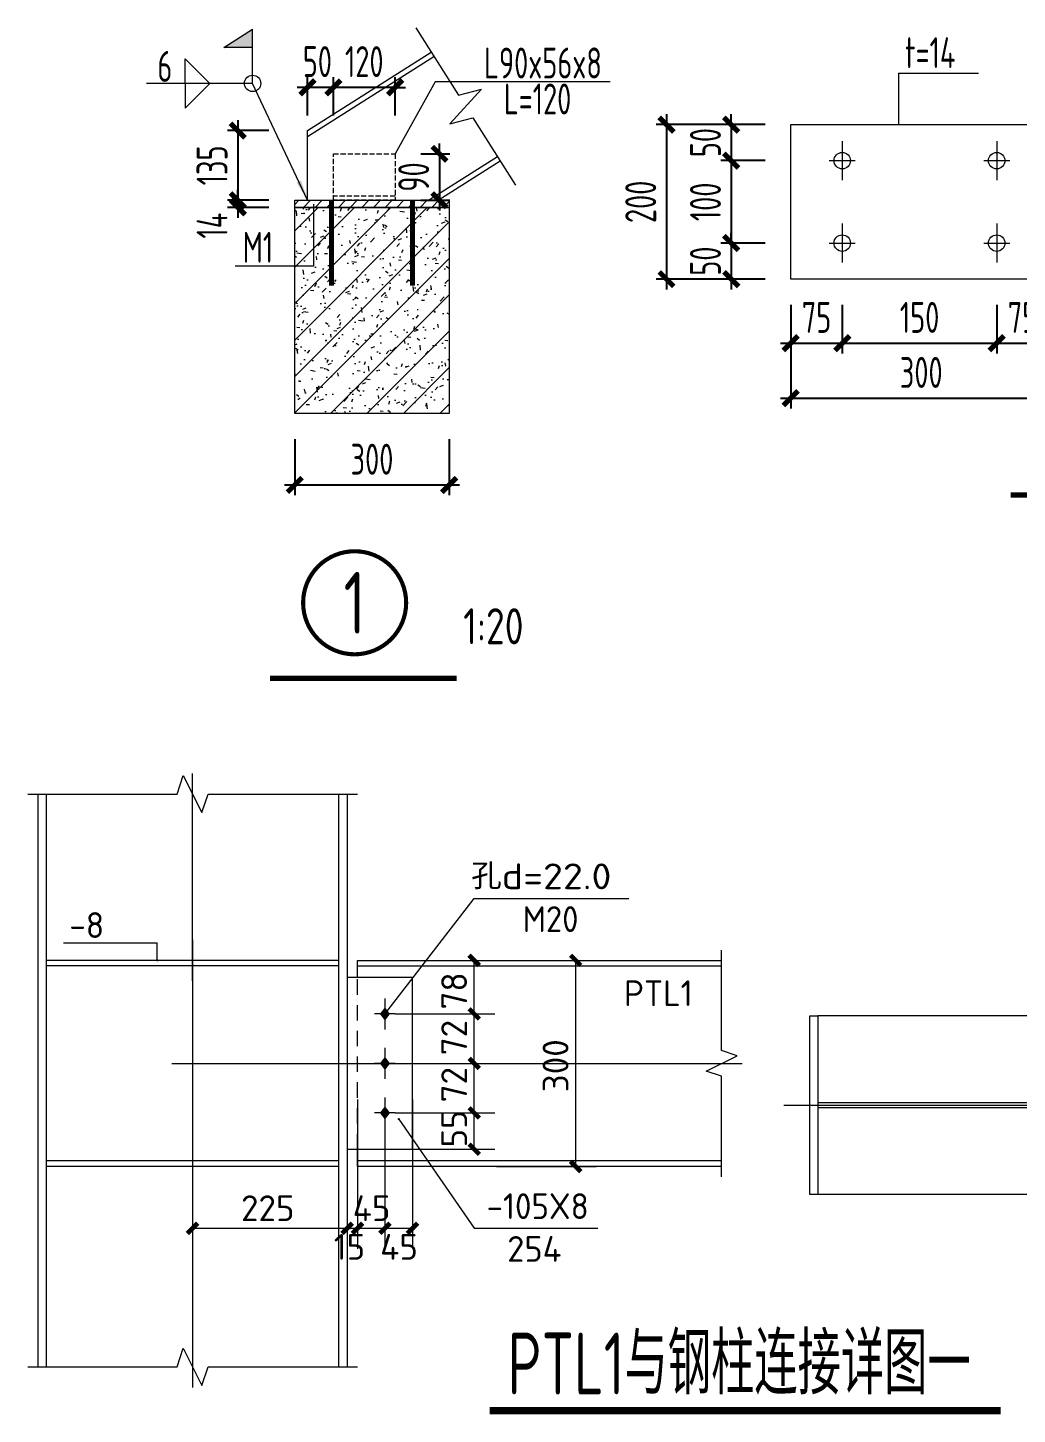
# Model space of a CAD drawing. Header units: millimetres. Extents: x 19781 to 898973, y -947928 to -267362.
# Drawn here: x 590941 to 600544, y -419922 to -406468 of the extents above; entities that cross this region are included whole.
import ezdxf
from ezdxf.enums import TextEntityAlignment as Align

# ---------------------------------------------------------------- set-up
doc = ezdxf.new("R2010")
doc.units = ezdxf.units.MM
doc.header["$LTSCALE"] = 100
for name, pattern in [('2', [5, 1.5, -1, 1.5, -1]), ('3', [500, 300, -200]), ('DASH', [0.35, 0.25, -0.1])]:
    doc.linetypes.add(name, pattern=pattern)
doc.layers.get('0').update_dxf_attribs({"lineweight": 18})
for name, color, linetype, lineweight in [('10', 7, 'Continuous', 18), ('101', 253, 'Continuous', 18), ('14', 2, 'Continuous', 18), ('BEAM_CON', 4, 'Continuous', 18), ('COLU', 7, 'Continuous', 18), ('DIM', 3, 'Continuous', 18), ('HATCH', 254, 'Continuous', 18), ('NUM', 7, 'Continuous', 18), ('PUB_DIM', 3, 'Continuous', 18), ('PUB_TEXT', 7, 'Continuous', 18), ('REIN', 1, 'Continuous', 18), ('TEXT', 7, 'Continuous', 18), ('THIN', 7, 'Continuous', 18), ('WELD', 7, 'Continuous', 18), ('图名下划线', 7, 'Continuous', 18), ('尺寸标注', 253, 'Continuous', 18), ('柱构件', 2, 'Continuous', 18), ('梁构件', 1, 'Continuous', 18), ('楼板负筋文字', 7, 'Continuous', 18), ('螺栓孔标注', 253, 'Continuous', 18), ('钢板标注', 253, 'Continuous', 18)]:
    doc.layers.add(name, color=color, linetype=linetype, lineweight=lineweight)
doc.styles.get("Standard").update_dxf_attribs({"font": 'tssdeng.shx', "bigfont": 'hztxt.shx'})
doc.styles.add('TSSD_Num', font='tssdeng.shx', dxfattribs={"width": 0.75, "bigfont": 'hztxt.shx'})
doc.styles.add('TSSD_REIN', font='tssdeng.shx', dxfattribs={"width": 0.7, "bigfont": 'hztxt.shx'})
doc.dimstyles.new('TSSD_100_100', dxfattribs={"dimtxt": 300, "dimasz": 100, "dimexe": 100, "dimexo": 250, "dimgap": 100, "dimtad": 1, "dimdec": 0, "dimzin": 0, "dimdsep": 46, "dimtxsty": 'TSSD_REIN', "dimblk": 'ARCHTICK', "dimcen": 0, "dimdle": 100, "dimclrt": 7, "dimadec": 0, "dimazin": 0, "dimtfac": 1, "dimtdec": 0, "dimtix": 1, "dimtmove": 2, "dimatfit": 3, "dimfxl": 1, "dimtolj": 1, "dimtzin": 0, "dimarcsym": 0})

# ---------------------------------------------------------------- blocks, each defined once
blk = doc.blocks.new('_ArchTick_0')
at = {"color": 0, "linetype": 'ByBlock'}
blk.add_lwpolyline([(-0.71, -0.71, 0.5, 0.5, 0), (0.71, 0.71, 0.5, 0.5, 0)], format="xyseb", dxfattribs=at)
blk = doc.blocks.new('*X1062')
at = {"layer": 'DIM', "color": 0, "lineweight": -2, "ltscale": 100, "transparency": 16777216}
for p, q in [((593532, -410462), (593532, -411005)), ((595032, -410462), (595032, -411005)), ((593432, -410905), (595132, -410905))]:
    blk.add_line(p, q, dxfattribs=at)
at = {"layer": 'DIM', "color": 0, "lineweight": -2, "ltscale": 100, "transparency": 16777216, "xscale": 100, "yscale": 100, "zscale": 100, "rotation": 180}
blk.add_blockref('_ArchTick_0', (593532, -410905), dxfattribs=at)
at = {"layer": 'DIM', "color": 0, "lineweight": -2, "ltscale": 100, "transparency": 16777216, "xscale": 100, "yscale": 100, "zscale": 100}
blk.add_blockref('_ArchTick_0', (595032, -410905), dxfattribs=at)
at = {"layer": 'DIM', "color": 7, "ltscale": 100, "transparency": 16777216, "insert": (594282, -410655), "char_height": 300, "width": 1620, "attachment_point": 5, "style": 'TSSD_REIN'}
blk.add_mtext('300', dxfattribs=at)
blk = doc.blocks.new('_ARCHTICK')
at = {"color": 0, "linetype": 'ByBlock', "const_width": 0.5}
blk.add_lwpolyline([(-0.5, -0.5), (0.5, 0.5)], dxfattribs=at)
blk = doc.blocks.new('*X1063')
at = {"layer": 'DIM', "color": 0, "lineweight": -2, "ltscale": 100, "transparency": 16777216}
for p, q in [((593282, -408142), (592880, -408142)), ((592980, -408142), (592980, -408042)), ((592980, -408142), (592980, -408212)), ((593282, -408212), (592880, -408212)), ((592980, -408212), (592980, -408312))]:
    blk.add_line(p, q, dxfattribs=at)
at = {"layer": 'DIM', "color": 0, "lineweight": -2, "ltscale": 100, "transparency": 16777216, "xscale": 100, "yscale": 100, "zscale": 100}
for p, rotation in [((592980, -408142), 270), ((592980, -408212), 90)]:
    blk.add_blockref('_ArchTick_0', p, dxfattribs=dict(at, rotation=rotation))
at = {"layer": 'DIM', "color": 7, "ltscale": 100, "transparency": 16777216, "insert": (592730, -408389), "char_height": 300, "width": 960, "attachment_point": 5, "rotation": 90, "style": 'TSSD_REIN'}
blk.add_mtext('14', dxfattribs=at)
blk = doc.blocks.new('*X1064')
at = {"layer": 'DIM', "color": 0, "lineweight": -2, "ltscale": 100, "transparency": 16777216}
for p, q in [((593282, -407466), (592880, -407466)), ((592980, -407366), (592980, -408242)), ((593282, -408142), (592880, -408142))]:
    blk.add_line(p, q, dxfattribs=at)
at = {"layer": 'DIM', "color": 0, "lineweight": -2, "ltscale": 100, "transparency": 16777216, "xscale": 100, "yscale": 100, "zscale": 100}
for p, rotation in [((592980, -407466), 90), ((592980, -408142), 270)]:
    blk.add_blockref('_ArchTick_0', p, dxfattribs=dict(at, rotation=rotation))
at = {"layer": 'DIM', "color": 7, "ltscale": 100, "transparency": 16777216, "insert": (592730, -407804), "char_height": 300, "width": 1530, "attachment_point": 5, "rotation": 90, "style": 'TSSD_REIN'}
blk.add_mtext('135', dxfattribs=at)
blk = doc.blocks.new('*X1065')
at = {"layer": 'DIM', "color": 0, "lineweight": -2, "ltscale": 100, "transparency": 16777216}
for p, q in [((593657, -407320), (593657, -406947)), ((593907, -407320), (593907, -406947)), ((594007, -407047), (593557, -407047))]:
    blk.add_line(p, q, dxfattribs=at)
at = {"layer": 'DIM', "color": 0, "lineweight": -2, "ltscale": 100, "transparency": 16777216, "xscale": 100, "yscale": 100, "zscale": 100}
for p, rotation in [((593657, -407047), 179.9999999999866), ((593907, -407047), 359.9999999999867)]:
    blk.add_blockref('_ArchTick_0', p, dxfattribs=dict(at, rotation=rotation))
at = {"layer": 'DIM', "color": 7, "ltscale": 100, "transparency": 16777216, "insert": (593752, -406797), "char_height": 300, "width": 1020, "attachment_point": 5, "style": 'TSSD_REIN'}
blk.add_mtext('50', dxfattribs=at)
blk = doc.blocks.new('*X1066')
at = {"layer": 'DIM', "color": 0, "lineweight": -2, "ltscale": 100, "transparency": 16777216}
for p, q in [((593907, -407320), (593907, -406947)), ((594507, -407320), (594507, -406947)), ((593907, -407047), (593807, -407047)), ((594507, -407047), (593907, -407047)), ((594507, -407047), (594607, -407047))]:
    blk.add_line(p, q, dxfattribs=at)
at = {"layer": 'DIM', "color": 0, "lineweight": -2, "ltscale": 100, "transparency": 16777216, "xscale": 100, "yscale": 100, "zscale": 100}
for p, rotation in [((593907, -407047), 359.9999999999722), ((594507, -407047), 179.9999999999722)]:
    blk.add_blockref('_ArchTick_0', p, dxfattribs=dict(at, rotation=rotation))
at = {"layer": 'DIM', "color": 7, "ltscale": 100, "transparency": 16777216, "insert": (594207, -406797), "char_height": 300, "width": 1530, "attachment_point": 5, "style": 'TSSD_REIN'}
blk.add_mtext('120', dxfattribs=at)
blk = doc.blocks.new('*X1067')
at = {"layer": 'DIM', "color": 0, "lineweight": -2, "ltscale": 100, "transparency": 16777216}
for p, q in [((594937, -407692), (594937, -407592)), ((594757, -407692), (595037, -407692)), ((594937, -407692), (594937, -408142)), ((594757, -408142), (595037, -408142)), ((594937, -408142), (594937, -408242))]:
    blk.add_line(p, q, dxfattribs=at)
at = {"layer": 'DIM', "color": 0, "lineweight": -2, "ltscale": 100, "transparency": 16777216, "xscale": 100, "yscale": 100, "zscale": 100}
for p, rotation in [((594937, -407692), 270), ((594937, -408142), 90)]:
    blk.add_blockref('_ArchTick_0', p, dxfattribs=dict(at, rotation=rotation))
at = {"layer": 'DIM', "color": 7, "ltscale": 100, "transparency": 16777216, "insert": (594687, -407917), "char_height": 300, "width": 1020, "attachment_point": 5, "rotation": 90, "style": 'TSSD_REIN'}
blk.add_mtext('90', dxfattribs=at)
blk = doc.blocks.new('*X1068')
at = {"layer": 'DIM', "color": 0, "lineweight": -2, "ltscale": 100, "transparency": 16777216}
for p, q in [((598346, -409551), (598346, -410163)), ((600845, -409551), (600845, -410163)), ((598246, -410063), (600945, -410063))]:
    blk.add_line(p, q, dxfattribs=at)
at = {"layer": 'DIM', "color": 0, "lineweight": -2, "ltscale": 100, "transparency": 16777216, "xscale": 100, "yscale": 100, "zscale": 100, "rotation": 180}
blk.add_blockref('_ArchTick_0', (598346, -410063), dxfattribs=at)
at = {"layer": 'DIM', "color": 0, "lineweight": -2, "ltscale": 100, "transparency": 16777216, "xscale": 100, "yscale": 100, "zscale": 100}
blk.add_blockref('_ArchTick_0', (600845, -410063), dxfattribs=at)
at = {"layer": 'DIM', "color": 7, "ltscale": 100, "transparency": 16777216, "insert": (599612, -409813), "char_height": 300, "width": 1620, "attachment_point": 5, "style": 'TSSD_REIN'}
blk.add_mtext('300', dxfattribs=at)
blk = doc.blocks.new('*X1069')
at = {"layer": 'DIM', "color": 0, "lineweight": -2, "ltscale": 100, "transparency": 16777216}
for p, q in [((597140, -407308), (597140, -409008)), ((597891, -407408), (597040, -407408)), ((597891, -408908), (597040, -408908))]:
    blk.add_line(p, q, dxfattribs=at)
at = {"layer": 'DIM', "color": 0, "lineweight": -2, "ltscale": 100, "transparency": 16777216, "xscale": 100, "yscale": 100, "zscale": 100}
for p, rotation in [((597140, -407408), 90), ((597140, -408908), 270)]:
    blk.add_blockref('_ArchTick_0', p, dxfattribs=dict(at, rotation=rotation))
at = {"layer": 'DIM', "color": 7, "ltscale": 100, "transparency": 16777216, "insert": (596890, -408158), "char_height": 300, "width": 1620, "attachment_point": 5, "rotation": 90, "style": 'TSSD_REIN'}
blk.add_mtext('200', dxfattribs=at)
blk = doc.blocks.new('A$C15890DA4')
at = {"layer": 'BEAM_CON', "color": 4}
blk.add_circle((27, -20), 79.9, dxfattribs=at)
at = {"layer": 'THIN', "color": 4}
for p, q in [((27, 169), (27, -209)), ((-99, -20), (153, -20))]:
    blk.add_line(p, q, dxfattribs=at)
blk = doc.blocks.new('*X1071')
at = {"layer": 'DIM', "color": 0, "lineweight": -2, "ltscale": 100, "transparency": 16777216}
for p, q in [((597768, -407408), (597768, -407308)), ((598096, -407408), (597668, -407408)), ((597768, -407408), (597768, -407758)), ((598096, -407758), (597668, -407758)), ((597768, -407758), (597768, -407858))]:
    blk.add_line(p, q, dxfattribs=at)
at = {"layer": 'DIM', "color": 0, "lineweight": -2, "ltscale": 100, "transparency": 16777216, "xscale": 100, "yscale": 100, "zscale": 100}
for p, rotation in [((597768, -407408), 270), ((597768, -407758), 90)]:
    blk.add_blockref('_ArchTick_0', p, dxfattribs=dict(at, rotation=rotation))
at = {"layer": 'DIM', "color": 7, "ltscale": 100, "transparency": 16777216, "insert": (597518, -407583), "char_height": 300, "width": 1020, "attachment_point": 5, "rotation": 90, "style": 'TSSD_REIN'}
blk.add_mtext('50', dxfattribs=at)
blk = doc.blocks.new('*X1072')
at = {"layer": 'DIM', "color": 0, "lineweight": -2, "ltscale": 100, "transparency": 16777216}
for p, q in [((598096, -407758), (597668, -407758)), ((597768, -407658), (597768, -408658)), ((598096, -408558), (597668, -408558))]:
    blk.add_line(p, q, dxfattribs=at)
at = {"layer": 'DIM', "color": 0, "lineweight": -2, "ltscale": 100, "transparency": 16777216, "xscale": 100, "yscale": 100, "zscale": 100}
for p, rotation in [((597768, -407758), 90), ((597768, -408558), 270)]:
    blk.add_blockref('_ArchTick_0', p, dxfattribs=dict(at, rotation=rotation))
at = {"layer": 'DIM', "color": 7, "ltscale": 100, "transparency": 16777216, "insert": (597518, -408158), "char_height": 300, "width": 1530, "attachment_point": 5, "rotation": 90, "style": 'TSSD_REIN'}
blk.add_mtext('100', dxfattribs=at)
blk = doc.blocks.new('*X1073')
at = {"layer": 'DIM', "color": 0, "lineweight": -2, "ltscale": 100, "transparency": 16777216}
for p, q in [((598096, -408558), (597668, -408558)), ((597768, -408558), (597768, -408458)), ((597768, -408558), (597768, -408908)), ((598096, -408908), (597668, -408908)), ((597768, -408908), (597768, -409008))]:
    blk.add_line(p, q, dxfattribs=at)
at = {"layer": 'DIM', "color": 0, "lineweight": -2, "ltscale": 100, "transparency": 16777216, "xscale": 100, "yscale": 100, "zscale": 100}
for p, rotation in [((597768, -408558), 270), ((597768, -408908), 90)]:
    blk.add_blockref('_ArchTick_0', p, dxfattribs=dict(at, rotation=rotation))
at = {"layer": 'DIM', "color": 7, "ltscale": 100, "transparency": 16777216, "insert": (597518, -408733), "char_height": 300, "width": 1020, "attachment_point": 5, "rotation": 90, "style": 'TSSD_REIN'}
blk.add_mtext('50', dxfattribs=at)
blk = doc.blocks.new('*X1074')
at = {"layer": 'DIM', "color": 0, "lineweight": -2, "ltscale": 100, "transparency": 16777216}
for p, q in [((598346, -409158), (598346, -409629)), ((598846, -409158), (598846, -409629)), ((598246, -409529), (598946, -409529))]:
    blk.add_line(p, q, dxfattribs=at)
at = {"layer": 'DIM', "color": 0, "lineweight": -2, "ltscale": 100, "transparency": 16777216, "xscale": 100, "yscale": 100, "zscale": 100, "rotation": 180}
blk.add_blockref('_ArchTick_0', (598346, -409529), dxfattribs=at)
at = {"layer": 'DIM', "color": 0, "lineweight": -2, "ltscale": 100, "transparency": 16777216, "xscale": 100, "yscale": 100, "zscale": 100}
blk.add_blockref('_ArchTick_0', (598846, -409529), dxfattribs=at)
at = {"layer": 'DIM', "color": 7, "ltscale": 100, "transparency": 16777216, "insert": (598596, -409279), "char_height": 300, "width": 1020, "attachment_point": 5, "style": 'TSSD_REIN'}
blk.add_mtext('75', dxfattribs=at)
blk = doc.blocks.new('*X1075')
at = {"layer": 'DIM', "color": 0, "lineweight": -2, "ltscale": 100, "transparency": 16777216}
for p, q in [((598846, -409158), (598846, -409629)), ((600345, -409158), (600345, -409629)), ((598746, -409529), (600445, -409529))]:
    blk.add_line(p, q, dxfattribs=at)
at = {"layer": 'DIM', "color": 0, "lineweight": -2, "ltscale": 100, "transparency": 16777216, "xscale": 100, "yscale": 100, "zscale": 100, "rotation": 180}
blk.add_blockref('_ArchTick_0', (598846, -409529), dxfattribs=at)
at = {"layer": 'DIM', "color": 0, "lineweight": -2, "ltscale": 100, "transparency": 16777216, "xscale": 100, "yscale": 100, "zscale": 100}
blk.add_blockref('_ArchTick_0', (600345, -409529), dxfattribs=at)
at = {"layer": 'DIM', "color": 7, "ltscale": 100, "transparency": 16777216, "insert": (599596, -409279), "char_height": 300, "width": 1530, "attachment_point": 5, "style": 'TSSD_REIN'}
blk.add_mtext('150', dxfattribs=at)
blk = doc.blocks.new('*X1076')
at = {"layer": 'DIM', "color": 0, "lineweight": -2, "ltscale": 100, "transparency": 16777216}
for p, q in [((600345, -409158), (600345, -409629)), ((600845, -409158), (600845, -409629)), ((600245, -409529), (600945, -409529))]:
    blk.add_line(p, q, dxfattribs=at)
at = {"layer": 'DIM', "color": 0, "lineweight": -2, "ltscale": 100, "transparency": 16777216, "xscale": 100, "yscale": 100, "zscale": 100, "rotation": 180}
blk.add_blockref('_ArchTick_0', (600345, -409529), dxfattribs=at)
at = {"layer": 'DIM', "color": 0, "lineweight": -2, "ltscale": 100, "transparency": 16777216, "xscale": 100, "yscale": 100, "zscale": 100}
blk.add_blockref('_ArchTick_0', (600845, -409529), dxfattribs=at)
at = {"layer": 'DIM', "color": 7, "ltscale": 100, "transparency": 16777216, "insert": (600595, -409279), "char_height": 300, "width": 1020, "attachment_point": 5, "style": 'TSSD_REIN'}
blk.add_mtext('75', dxfattribs=at)
blk = doc.blocks.new('*X1079')
at = {"layer": 'WELD', "linetype": 'Continuous', "lineweight": 5}
blk.add_hatch(color=0, dxfattribs=at).paths.add_polyline_path([(534, -1133), (426, -963), (471, -942)], flags=0)
at = {"layer": 'WELD', "color": 0, "linetype": 'Continuous', "lineweight": 5}
blk.add_line((534, -1133), (0, 0), dxfattribs=at)
at = {"layer": 'WELD', "color": 0, "lineweight": 5}
blk.add_line((0, 0), (0, 0), dxfattribs=at)
blk = doc.blocks.new('_WELD001')
at = {"linetype": 'ByBlock'}
blk.add_hatch(color=0, dxfattribs=at).paths.add_polyline_path([(0.8, 1), (0, 1.5), (0, 1)], flags=0)
at = {"color": 0, "linetype": 'ByBlock'}
for p, q in [((0, 0), (0, 1.5)), ((0.8, 1), (0, 1.5)), ((0, 1), (0.8, 1))]:
    blk.add_line(p, q, dxfattribs=at)
blk = doc.blocks.new('_WELD004')
at = {"color": 0, "linetype": 'ByBlock'}
for p, q in [((0, 1), (1, 0)), ((0, 0), (0, 1))]:
    blk.add_line(p, q, dxfattribs=at)
blk = doc.blocks.new('ts_idx1')
at = {"color": 0, "linetype": 'ByBlock', "lineweight": -2}
blk.add_lwpolyline([(-0.5, 0, 0.04, 0.04, 1), (0.5, 0, 0.04, 0.04, 1)], format="xyseb", close=True, dxfattribs=at)
at = {"color": 0, "linetype": 'ByBlock', "lineweight": -2, "style": 'TSSD_Num', "width": 0.75}
blk.add_attdef('A', text='', height=0.6, dxfattribs=at).set_placement((0, 0), align=Align.MIDDLE_CENTER)

msp = doc.modelspace()

# ---------------------------------------------------------------- hatches: boundary and pattern name
at = {"layer": '10'}
for points in [[(594407.88, -415972.33), (594357.88, -416037.33), (594407.88, -416102.33), (594457.88, -416037.33)], [(594407.88, -416452.33), (594357.88, -416517.33), (594407.88, -416582.33), (594457.88, -416517.33)], [(594407.88, -416932.33), (594357.88, -416997.33), (594407.88, -417062.33), (594457.88, -416997.33)]]:
    msp.add_hatch(color=256, dxfattribs=at).paths.add_polyline_path(points, flags=0)
at = {"layer": 'HATCH', "ltscale": 100}
h = msp.add_hatch(dxfattribs=at)
h.set_pattern_fill('METAL', color=256, style=0, pattern_type=0)
h.set_pattern_definition([(45, (0, 0), (-56.5685425, 56.5685425), [])])
h.paths.add_polyline_path([(593532.05, -408212.05), (593532.05, -408142.05), (595032.05, -408142.05), (595032.05, -408212.05)], flags=0)
h = msp.add_hatch(dxfattribs=at)
h.set_pattern_fill('ARMORED', color=256, style=0, pattern_type=0)
h.set_pattern_definition([(50, (0, 0), (-93.17486, 347.7333), [37.5, -412.5]), (355, (0, 0), (133.6301, 358.33536), [30, -330]), (100.4514, (29.9, -2.6), (-393.20836, 218.8314), [31.8701, -350.57106]), (46.1842, (0, 100), (-104.74047, 529.7447), [56.25, -618.75]), (96.6356, (44.47, 93.1), (-566.6605, 366.7709), [47.80514, -525.8565]), (351.1842, (0, 100), (467.33097, 487.0593), [45, -495]), (21, (50, 75), (87.09188, 349.30646), [37.5, -412.5]), (326, (50, 75), (290.59994, 248.62202), [30, -330]), (71.4514, (74.87, 58.22), (-237.81622, 382.02545), [31.8701, -350.57106]), (37.5, (0, 0), (6.079928, 166.446927), [0.01, -326, 0.01, -335, 0.01, -331.25]), (7.5, (0, 0), (131.53477, 197.205856), [0.01, -191, 0.01, -318.5, 0.01, -126.25]), (327.5, (-111.5, 0), (266.911218, -11.277436), [0.01, -125, 0.01, -390, 0.01, -517.5]), (317.5, (-161.5, 0), (291.593085, 50.05249), [0.01, -162.5, 0.01, -259, 0.01, -367.5]), (45, (0, 0), (-176.776695, 176.776695), [])])
h.paths.add_polyline_path([(595032.05, -408212.05), (595032.05, -410212.05), (593532.05, -410212.05), (593532.05, -408212.05)], flags=0)

# ---------------------------------------------------------------- linework, layer by layer
at = {"layer": '10'}
for p, q in [((594407.88, -415887.33), (594407.88, -416187.33)), ((594507.88, -416037.33), (594307.88, -416037.33)), ((594407.88, -416367.33), (594407.88, -416667.33)), ((594507.88, -416517.33), (594307.88, -416517.33)), ((594407.88, -416847.33), (594407.88, -417147.33)), ((594507.88, -416997.33), (594307.88, -416997.33))]:
    msp.add_line(p, q, dxfattribs=at)
at = {"layer": '101'}
for p, q in [((592391.22, -413904.33), (592451.22, -413724.33)), ((592451.22, -413724.33), (592631.22, -414084.33)), ((590941.22, -413904.33), (592391.22, -413904.33)), ((592631.22, -414084.33), (592691.22, -413904.33)), ((592691.22, -413904.33), (594141.22, -413904.33)), ((597674.55, -416392.33), (597674.55, -415417.33)), ((597524.55, -416592.33), (597824.55, -416442.33)), ((597824.55, -416442.33), (597674.55, -416392.33)), ((597674.55, -416642.33), (597524.55, -416592.33)), ((597674.55, -417617.33), (597674.55, -416642.33)), ((592391.22, -419461.66), (592451.22, -419281.67)), ((592451.22, -419281.67), (592631.22, -419641.67)), ((590941.22, -419461.66), (592391.22, -419461.66)), ((592631.22, -419641.67), (592691.22, -419461.66)), ((592691.22, -419461.66), (594141.22, -419461.66))]:
    msp.add_line(p, q, dxfattribs=at)
at = {"layer": '14', "ltscale": 100}
for p, q in [((593657.05, -407466), (594856.42, -406704.86)), ((593657.05, -407525.22), (594883.21, -406747.08)), ((593657.05, -408142.05), (593657.05, -407466)), ((594831.3, -408142.05), (595499.41, -407718.06)), ((594924.61, -408142.05), (595526.2, -407760.27)), ((593657.05, -408142.05), (594924.61, -408142.05)), ((593961.22, -415517.33), (591121.22, -415517.33)), ((593961.22, -415570.67), (591121.22, -415570.67)), ((593961.22, -417464), (591121.22, -417464)), ((593961.22, -417517.33), (591121.22, -417517.33))]:
    msp.add_line(p, q, dxfattribs=at)
at = {"layer": '14', "linetype": 'DASH', "ltscale": 2}
for p, q in [((593907.05, -407692.05), (594507.05, -407692.05)), ((593907.05, -408142.05), (593907.05, -407692.05)), ((594507.05, -407692.05), (594507.05, -408142.05)), ((594507.05, -408102.05), (593907.05, -408102.05)), ((594507.05, -408142.05), (593907.05, -408142.05))]:
    msp.add_line(p, q, dxfattribs=at)
at = {"layer": '14', "ltscale": 100}
for points in [[(593532.05, -408212.05), (593532.05, -408142.05), (595032.05, -408142.05), (595032.05, -408212.05)], [(595032.05, -408212.05), (595032.05, -410212.05), (593532.05, -410212.05), (593532.05, -408212.05)]]:
    msp.add_lwpolyline(points, close=True, dxfattribs=at)
at = {"layer": 'BEAM_CON'}
msp.add_lwpolyline([(598345.97, -407407.63), (600845.09, -407407.63), (600845.09, -408907.63), (598345.97, -408907.63)], close=True, dxfattribs=at)
at = {"layer": 'COLU', "linetype": 'ByBlock'}
for q in [(599390.22, -407407.63), (600168.27, -406908.34)]:
    msp.add_line((599390.22, -406908.34), q, dxfattribs=at)
at = {"layer": 'NUM', "color": 0, "linetype": 'ByBlock'}
for points in [[(601820.09, -411002.03, 50, 50, 0), (600478.73, -411002.03, 50, 50, 0)], [(595104.71, -412780.42, 50, 50, 0), (593291.55, -412780.42, 50, 50, 0)]]:
    msp.add_lwpolyline(points, format="xyseb", dxfattribs=at)
at = {"layer": 'PUB_DIM'}
for p, q in [((594896.55, -406994), (594507.05, -407692.05)), ((596594.38, -406994), (594896.55, -406994)), ((593713.55, -408180), (593713.55, -408782)), ((593713.55, -408782), (592953.55, -408782))]:
    msp.add_line(p, q, dxfattribs=at)
at = {"layer": 'REIN', "color": 4, "lineweight": 5}
for points in [[(593888.92, -408142.05, 50, 50, 0), (593888.92, -408972.25, 50, 50, 0)], [(594675.18, -408142.05, 50, 50, 0), (594675.18, -408972.25, 50, 50, 0)]]:
    msp.add_lwpolyline(points, format="xyseb", dxfattribs=at)
at = {"layer": 'THIN', "ltscale": 100}
msp.add_lwpolyline([(594706.39, -406468.45), (595121.66, -407122.8), (595344.92, -407064.02), (595037.71, -407401.11), (595260.97, -407342.33), (595676.23, -407996.68)], dxfattribs=at)
at = {"layer": 'WELD', "lineweight": 5}
msp.add_line((593123.2, -407008.87), (592094.55, -407008.87), dxfattribs=at)
msp.add_circle((593123.2, -407008.87), 79.35, dxfattribs=at)
at = {"layer": '图名下划线'}
msp.add_lwpolyline([(595422.73, -419886.55, 70.12, 70.12, 0), (600381.55, -419886.55, 70.12, 70.12, 0)], format="xyseb", dxfattribs=at)
at = {"layer": '尺寸标注'}
for p, q in [((594507.88, -415517.33), (595474.55, -415517.33)), ((595274.55, -416267.33), (595274.55, -415517.33)), ((595491.88, -415517.33), (596458.55, -415517.33)), ((596258.55, -415517.33), (596258.55, -417517.33)), ((594507.88, -416037.33), (595474.55, -416037.33)), ((594507.88, -416037.33), (595474.55, -416037.33)), ((595274.55, -416767.33), (595274.55, -416267.33)), ((594507.88, -416517.33), (595474.55, -416517.33)), ((594507.88, -416517.33), (595474.55, -416517.33)), ((595274.55, -417350.66), (595274.55, -416767.33)), ((592541.22, -416867.33), (592541.22, -418317.33)), ((594041.22, -416867.33), (594041.22, -418317.33)), ((594041.22, -416867.33), (594041.22, -418317.33)), ((594141.22, -416867.33), (594141.22, -418317.33)), ((594141.22, -416867.33), (594141.22, -418317.33)), ((594407.88, -416867.33), (594407.88, -418317.33)), ((594407.88, -416867.33), (594407.88, -418317.33)), ((594674.55, -416867.33), (594674.55, -418317.33)), ((594507.88, -416997.33), (595474.55, -416997.33)), ((594507.88, -417350.66), (595474.55, -417350.66)), ((595491.88, -417517.33), (596458.55, -417517.33)), ((592541.22, -418117.33), (594041.22, -418117.33)), ((594041.22, -418117.33), (594141.22, -418117.33)), ((594141.22, -418117.33), (594407.88, -418117.33)), ((594407.88, -418117.33), (594674.55, -418117.33))]:
    msp.add_line(p, q, dxfattribs=at)
for points in [[(595224.55, -415467.33, 45, 45, 0), (595324.55, -415567.33, 45, 45, 0)], [(596208.55, -415467.33, 45, 45, 0), (596308.55, -415567.33, 45, 45, 0)], [(595224.55, -415987.33, 45, 45, 0), (595324.55, -416087.33, 45, 45, 0)], [(595224.55, -415987.33, 45, 45, 0), (595324.55, -416087.33, 45, 45, 0)], [(595224.55, -416467.33, 45, 45, 0), (595324.55, -416567.33, 45, 45, 0)], [(595224.55, -416467.33, 45, 45, 0), (595324.55, -416567.33, 45, 45, 0)], [(595224.55, -416947.33, 45, 45, 0), (595324.55, -417047.33, 45, 45, 0)], [(595224.55, -417300.66, 45, 45, 0), (595324.55, -417400.66, 45, 45, 0)], [(596208.55, -417467.33, 45, 45, 0), (596308.55, -417567.33, 45, 45, 0)], [(592491.22, -418167.33, 45, 45, 0), (592591.22, -418067.33, 45, 45, 0)], [(593991.22, -418167.33, 45, 45, 0), (594091.22, -418067.33, 45, 45, 0)], [(593991.22, -418167.33, 45, 45, 0), (594091.22, -418067.33, 45, 45, 0)], [(594091.22, -418167.33, 45, 45, 0), (594191.22, -418067.33, 45, 45, 0)], [(594091.22, -418167.33, 45, 45, 0), (594191.22, -418067.33, 45, 45, 0)], [(594357.88, -418167.33, 45, 45, 0), (594457.88, -418067.33, 45, 45, 0)], [(594357.88, -418167.33, 45, 45, 0), (594457.88, -418067.33, 45, 45, 0)], [(594624.55, -418167.33, 45, 45, 0), (594724.55, -418067.33, 45, 45, 0)]]:
    msp.add_lwpolyline(points, format="xyseb", dxfattribs=at)
at = {"layer": '柱构件'}
for p, q in [((591041.22, -419461.66), (591041.22, -413904.33)), ((591121.22, -413904.33), (591121.22, -419461.66)), ((593961.22, -419461.66), (593961.22, -413904.33)), ((594041.22, -413904.33), (594041.22, -419461.66)), ((598530.22, -416056.08), (598610.22, -416056.08)), ((598530.22, -417789.42), (598530.22, -416056.08)), ((598610.22, -416056.08), (598610.22, -417789.42)), ((601450.22, -416056.08), (598610.22, -416056.08)), ((598610.22, -416896.09), (601450.22, -416896.09)), ((601450.22, -416949.42), (598610.22, -416949.42)), ((598610.22, -417789.42), (598530.22, -417789.42)), ((601450.22, -417789.42), (598610.22, -417789.42))]:
    msp.add_line(p, q, dxfattribs=at)
at = {"layer": '柱构件', "color": 3}
for p, q in [((594674.55, -415684), (594041.22, -415684)), ((594041.22, -415684), (594041.22, -417350.66)), ((594674.55, -417350.66), (594674.55, -415684)), ((594041.22, -417350.66), (594674.55, -417350.66))]:
    msp.add_line(p, q, dxfattribs=at)
at = {"layer": '梁构件', "color": 253, "linetype": '3'}
for p, q in [((592541.22, -415717.33), (592541.22, -413704.33)), ((592541.22, -415317.33), (592541.22, -419661.66)), ((592341.22, -416517.33), (597874.55, -416517.33)), ((598280.22, -416922.75), (604067.55, -416922.75))]:
    msp.add_line(p, q, dxfattribs=at)
at = {"layer": '梁构件', "color": 4}
for p, q in [((594141.22, -415517.33), (597674.55, -415517.33)), ((594141.22, -415684), (594141.22, -415517.33)), ((594141.22, -415570.67), (597674.55, -415570.67)), ((594141.22, -417517.33), (594141.22, -417350.66)), ((597674.55, -417464), (594141.22, -417464)), ((597674.55, -417517.33), (594141.22, -417517.33))]:
    msp.add_line(p, q, dxfattribs=at)
at = {"layer": '梁构件', "color": 4, "linetype": '2'}
msp.add_line((594141.22, -417350.66), (594141.22, -415684), dxfattribs=at)
at = {"layer": '螺栓孔标注'}
for p, q in [((594407.88, -416039), (595274.55, -414917.33)), ((595274.55, -414917.33), (596774.55, -414917.33))]:
    msp.add_line(p, q, dxfattribs=at)
msp.add_lwpolyline([(594412.88, -416037.33, 10, 10, 1), (594402.88, -416037.33, 10, 10, 1)], format="xyseb", close=True, dxfattribs=at)
at = {"layer": '钢板标注'}
for p, q in [((591288.55, -415348.29), (592198.55, -415348.29)), ((592198.55, -415517.33), (592198.55, -415348.29)), ((594541.22, -417057.33), (595274.55, -418117.33)), ((595274.55, -418117.33), (596474.55, -418117.33))]:
    msp.add_line(p, q, dxfattribs=at)
for points in [[(592203.55, -415517.33, 10, 10, 1), (592193.55, -415517.33, 10, 10, 1)], [(594546.22, -417057.33, 10, 10, 1), (594536.22, -417057.33, 10, 10, 1)]]:
    msp.add_lwpolyline(points, format="xyseb", close=True, dxfattribs=at)

# ---------------------------------------------------------------- block references
at = {"layer": 'BEAM_CON'}
for p in [(598818.58, -407738.11), (600317.71, -407738.11), (598818.58, -408538.11), (600317.71, -408538.11)]:
    msp.add_blockref('A$C15890DA4', p, dxfattribs=at)
at = {"layer": 'THIN'}
ref = msp.add_blockref('ts_idx1', (594113.65, -412048), dxfattribs=dict(at, xscale=999.9999799998477, yscale=999.9999799998477, zscale=999.9999799998477))
ref.add_attrib('1', '1', dxfattribs={"height": 600, "style": 'TSSD_Num', "width": 0.75}).set_placement((594113.65, -412048), align=Align.MIDDLE_CENTER)
at = {"layer": 'WELD'}
for name, p, xscale, yscale, zscale in [('_WELD001', (593123.2, -407008.87), -350, 350, 350), ('_WELD004', (592468.83, -407008.87), 240, 240, 240)]:
    msp.add_blockref(name, p, dxfattribs=dict(at, xscale=xscale, yscale=yscale, zscale=zscale))
at = {"layer": 'WELD', "xscale": -240, "yscale": 240, "zscale": 240, "rotation": 180}
msp.add_blockref('_WELD004', (592468.83, -407008.87), dxfattribs=at)
at = {"layer": 'WELD', "lineweight": 5}
msp.add_blockref('*X1079', (593123.2, -407008.87), dxfattribs=at)

# ---------------------------------------------------------------- texts
at = {"layer": 'NUM', "color": 0, "linetype": 'ByBlock', "lineweight": 5, "style": 'TSSD_REIN', "width": 0.8}
msp.add_text('1:20', height=350, dxfattribs=at).set_placement((595166.98, -412450.92))
at = {"layer": 'PUB_TEXT', "style": 'TSSD_REIN', "width": 0.7}
for s, p in [('L90x56x8', (595369.55, -406960.8)), ('6', (592199.55, -406993.8)), ('L=120', (595561.55, -407309.8)), ('M1', (593027.55, -408748.8))]:
    msp.add_text(s, height=300, dxfattribs=at).set_placement(p)
at = {"layer": 'TEXT', "style": 'TSSD_REIN', "width": 0.7}
msp.add_text('t=14', height=300, dxfattribs=at).set_placement((599455.17, -406860.15))
at = {"layer": '尺寸标注'}
for s, width, p in [('78', 1.03999, (595204.55, -415994.33)), ('72', 1.03999, (595204.55, -416438.33)), ('300', 1.03999, (596188.55, -416797.33)), ('72', 1.03999, (595204.55, -416895.33)), ('55', 1.04001, (595204.55, -417333.33))]:
    msp.add_text(s, height=250, rotation=90, dxfattribs=dict(at, width=width)).set_placement(p)
at = {"layer": '尺寸标注', "width": 1.04}
for s, p in [('225', (593011.22, -418047.33)), ('45', (594094.55, -418047.33)), ('15', (593911.22, -418422.33)), ('45', (594361.22, -418422.33))]:
    msp.add_text(s, height=250, dxfattribs=at).set_placement(p)
at = {"layer": '楼板负筋文字', "style": 'TSSD_REIN', "width": 0.7}
msp.add_text('PTL1与钢柱连接详图一', height=600, dxfattribs=at).set_placement((595597.41, -419729.33))
at = {"layer": '螺栓孔标注'}
for s, width, p in [('孔d=22.0', 1.18637, (595244.55, -414827.33)), ('M20', 0.968275, (595744.55, -415242.33))]:
    msp.add_text(s, height=250, dxfattribs=dict(at, width=width)).set_placement(p)
at = {"layer": '钢板标注'}
for s, width, p in [('-8', 0.988, (591344.55, -415300.29)), ('PTL1', 0.988, (596727.55, -415961.23)), ('-105X8', 0.9776, (595394.55, -418027.33)), ('254', 1.02109, (595594.55, -418442.33))]:
    msp.add_text(s, height=250, dxfattribs=dict(at, width=width)).set_placement(p)

# ---------------------------------------------------------------- dimensions: what is measured, and where the dimension line sits
at = {"layer": 'DIM', "ltscale": 100}
for base, p1, p2, angle, text, picture, middle in [((593657.05, -407047), (593907.05, -407570.05), (593657.05, -407570.05), 180, '50', '*X1065', (593751.74, -406797)), ((597767.74, -407757.63), (598345.97, -407407.63), (598345.97, -407757.63), 90, '50', '*X1071', (597517.74, -407582.63)), ((597139.93, -408907.63), (598140.62, -407407.63), (598140.62, -408907.63), 90, '200', '*X1069', (596889.93, -408157.63)), ((597767.74, -408557.63), (598345.97, -407757.63), (598345.97, -408557.63), 90, '100', '*X1072', (597517.74, -408157.63)), ((592979.63, -408212.05), (593532.05, -408142.05), (593532.05, -408212.05), 270, '14', '*X1063', (592729.63, -408389.36)), ((597767.74, -408907.63), (598345.97, -408557.63), (598345.97, -408907.63), 90, '50', '*X1073', (597517.74, -408732.63))]:
    dim = msp.add_linear_dim(base=base, p1=p1, p2=p2, angle=angle, text=text, dimstyle='TSSD_100_100', override={"dimsah": 1}, dxfattribs=at)
    dim.commit()
    dim.dimension.update_dxf_attribs({"geometry": picture, "text_midpoint": middle, "dimtype": 160})
for base, p1, p2, angle, text, picture, middle in [((593907.05, -407047), (594507.05, -407570.05), (593907.05, -407570.05), 180, '120', '*X1066', (594207.05, -406797)), ((592979.63, -408142.05), (593532.05, -407466), (593532.05, -408142.05), 270, '135', '*X1064', (592729.63, -407804.03)), ((594937.31, -408142.05), (594507.05, -407692.05), (594507.05, -408142.05), 270, '90', '*X1067', (594687.31, -407917.05))]:
    dim = msp.add_linear_dim(base=base, p1=p1, p2=p2, angle=angle, text=text, dimstyle='TSSD_100_100', override={"dimsah": 1}, dxfattribs=at)
    dim.commit()
    dim.dimension.update_dxf_attribs({"geometry": picture, "text_midpoint": middle})
for base, p1, p2, text, picture, middle in [((598845.97, -409529.32), (598345.97, -408907.63), (598845.97, -408907.63), '75', '*X1074', (598595.97, -409279.32)), ((600345.09, -409529.32), (598845.97, -408907.63), (600345.09, -408907.63), '150', '*X1075', (599595.53, -409279.32)), ((600845.09, -409529.32), (600345.09, -408907.63), (600845.09, -408907.63), '75', '*X1076', (600595.09, -409279.32)), ((600845.09, -410062.8), (598345.97, -409301.06), (600845.09, -409301.06), '300', '*X1068', (599611.55, -409812.8))]:
    dim = msp.add_linear_dim(base=base, p1=p1, p2=p2, text=text, dimstyle='TSSD_100_100', override={"dimsah": 1}, dxfattribs=at)
    dim.commit()
    dim.dimension.update_dxf_attribs({"geometry": picture, "text_midpoint": middle, "dimtype": 160})
dim = msp.add_linear_dim(base=(595032.05, -410904.96), p1=(593532.05, -410212.05), p2=(595032.05, -410212.05), text='300', dimstyle='TSSD_100_100', override={"dimsah": 1}, dxfattribs=at)
dim.commit()
dim.dimension.update_dxf_attribs({"geometry": '*X1062', "text_midpoint": (594282.05, -410654.96)})

doc.saveas('drawing.dxf')
